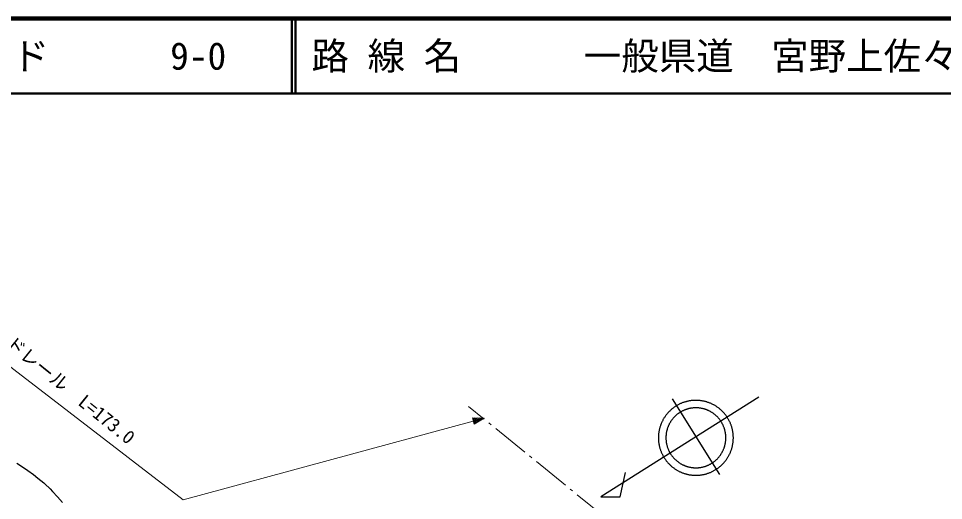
# Model space of a CAD drawing. Units: millimetres, scale not verified. Extents: x 40000 to 680000, y 20000 to 380000.
# Drawn here: x 141278 to 264736, y 315675 to 380000 of the extents above; entities that cross this region are included whole.
import ezdxf
from ezdxf.enums import TextEntityAlignment as Align

# ---------------------------------------------------------------- set-up
doc = ezdxf.new("R2010")
doc.units = ezdxf.units.MM
doc.header["$LTSCALE"] = 1000
for name, color, linetype, lineweight in [('M-BGD', 7, 'Continuous', 25), ('M-BGD-HTXT', 7, 'Continuous', 13), ('M-STR-HTXT', 7, 'Continuous', 13), ('M-TTL', 2, 'Continuous', 140), ('M-TTL-LINE', 7, 'Continuous', 50)]:
    doc.layers.add(name, color=color, linetype=linetype, lineweight=lineweight)
doc.layers.add('M-TTL-TXT', color=7, linetype='Continuous')
doc.styles.add('ＭＳ ゴシック', font='')
doc.styles.get('ＭＳ ゴシック').set_extended_font_data('MS Gothic')

msp = doc.modelspace()

# ---------------------------------------------------------------- linework, layer by layer
at = {"layer": 'M-BGD'}
for p, q in [((240087, 329453), (218997, 316182)), ((234869, 319128), (228558, 329228)), ((221587, 316154), (222296, 319421)), ((218997, 316182), (221587, 316154))]:
    msp.add_line(p, q, dxfattribs=at)
for points in [[(236687, 324041), (236686, 324129), (236684, 324216), (236680, 324304), (236675, 324391), (236668, 324478), (236660, 324565), (236650, 324652), (236638, 324739), (236625, 324826), (236611, 324912), (236595, 324998), (236577, 325084), (236558, 325169), (236538, 325254), (236516, 325339), (236492, 325423), (236467, 325507), (236441, 325591), (236413, 325673), (236384, 325756), (236353, 325838), (236321, 325919), (236287, 326000), (236252, 326080), (236216, 326160), (236178, 326239), (236139, 326317), (236099, 326395), (236057, 326471), (236014, 326548), (235969, 326623), (235923, 326697), (235876, 326771), (235828, 326844), (235778, 326916), (235727, 326987), (235675, 327058), (235621, 327127), (235567, 327195), (235511, 327263), (235454, 327329), (235396, 327395), (235337, 327459), (235276, 327522), (235215, 327585), (235152, 327646), (235089, 327706), (235024, 327765), (234958, 327823), (234892, 327879), (234824, 327935), (234755, 327989), (234686, 328042), (234615, 328094), (234544, 328145), (234472, 328194), (234399, 328242), (234325, 328289), (234250, 328334), (234174, 328379), (234098, 328422), (234021, 328463), (233943, 328503), (233865, 328542), (233786, 328579), (233706, 328616), (233626, 328650), (233545, 328683), (233463, 328715), (233381, 328746), (233299, 328774), (233215, 328802), (233132, 328828), (233048, 328853), (232964, 328876), (232879, 328897), (232794, 328917), (232708, 328936), (232622, 328953), (232536, 328969), (232450, 328983), (232363, 328995), (232276, 329006), (232189, 329016), (232102, 329024), (232015, 329031), (231928, 329035), (231840, 329039), (231753, 329041), (231665, 329041), (231578, 329040), (231490, 329037), (231403, 329033), (231315, 329027), (231228, 329020), (231141, 329011), (231054, 329001), (230968, 328989), (230881, 328976), (230795, 328961), (230709, 328945), (230623, 328927), (230538, 328907), (230453, 328887), (230368, 328864), (230284, 328840), (230200, 328815), (230117, 328788), (230034, 328760), (229952, 328731), (229870, 328699), (229789, 328667), (229708, 328633), (229628, 328598), (229549, 328561), (229470, 328523), (229392, 328483), (229314, 328442), (229238, 328400), (229162, 328357), (229087, 328312), (229012, 328266), (228939, 328218), (228866, 328170), (228794, 328120), (228723, 328068), (228653, 328016), (228584, 327962), (228516, 327907), (228449, 327851), (228383, 327794), (228318, 327735), (228253, 327676), (228190, 327615), (228128, 327554), (228067, 327491), (228008, 327427), (227949, 327362), (227891, 327296), (227835, 327229), (227780, 327161), (227726, 327092), (227673, 327023), (227621, 326952), (227571, 326880), (227522, 326808), (227474, 326734), (227428, 326660), (227383, 326585), (227339, 326510), (227296, 326433), (227255, 326356), (227215, 326278), (227177, 326199), (227140, 326120), (227104, 326040), (227070, 325960), (227037, 325879), (227005, 325797), (226975, 325715), (226947, 325632), (226920, 325549), (226894, 325465), (226870, 325381), (226847, 325297), (226826, 325212), (226806, 325126), (226788, 325041), (226771, 324955), (226756, 324869), (226742, 324782), (226730, 324696), (226719, 324609), (226710, 324522), (226703, 324435), (226696, 324347), (226692, 324260), (226689, 324173), (226687, 324085), (226687, 323998), (226689, 323910), (226692, 323823), (226696, 323735), (226703, 323648), (226710, 323561), (226719, 323474), (226730, 323387), (226742, 323300), (226756, 323214), (226771, 323128), (226788, 323042), (226806, 322956), (226826, 322871), (226847, 322786), (226870, 322701), (226894, 322617), (226920, 322534), (226947, 322450), (226975, 322368), (227005, 322286), (227037, 322204), (227070, 322123), (227104, 322042), (227140, 321962), (227177, 321883), (227215, 321805), (227255, 321727), (227296, 321649), (227339, 321573), (227383, 321497), (227428, 321422), (227474, 321348), (227522, 321275), (227571, 321202), (227621, 321131), (227673, 321060), (227726, 320990), (227780, 320921), (227835, 320853), (227891, 320787), (227949, 320721), (228008, 320656), (228067, 320592), (228128, 320529), (228190, 320467), (228253, 320407), (228318, 320347), (228383, 320289), (228449, 320231), (228516, 320175), (228584, 320120), (228653, 320067), (228723, 320014), (228794, 319963), (228866, 319913), (228939, 319864), (229012, 319817), (229087, 319771), (229162, 319726), (229238, 319682), (229314, 319640), (229392, 319599), (229470, 319560), (229549, 319522), (229628, 319485), (229708, 319450), (229789, 319416), (229870, 319383), (229952, 319352), (230034, 319322), (230117, 319294), (230200, 319267), (230284, 319242), (230368, 319218), (230453, 319196), (230538, 319175), (230623, 319156), (230709, 319138), (230795, 319122), (230881, 319107), (230968, 319093), (231054, 319081), (231141, 319071), (231228, 319062), (231315, 319055), (231403, 319049), (231490, 319045), (231578, 319042), (231665, 319041), (231753, 319042), (231840, 319044), (231928, 319047), (232015, 319052), (232102, 319059), (232189, 319067), (232276, 319076), (232363, 319087), (232450, 319100), (232536, 319114), (232622, 319130), (232708, 319147), (232794, 319165), (232879, 319185), (232964, 319207), (233048, 319230), (233132, 319255), (233215, 319281), (233299, 319308), (233381, 319337), (233463, 319367), (233545, 319399), (233626, 319432), (233706, 319467), (233786, 319503), (233865, 319541), (233943, 319579), (234021, 319619), (234098, 319661), (234174, 319704), (234250, 319748), (234325, 319794), (234399, 319840), (234472, 319888), (234544, 319938), (234615, 319988), (234686, 320040), (234755, 320093), (234824, 320148), (234892, 320203), (234958, 320260), (235024, 320318), (235089, 320377), (235152, 320437), (235215, 320498), (235276, 320560), (235337, 320624), (235396, 320688), (235454, 320753), (235511, 320820), (235567, 320887), (235621, 320956), (235675, 321025), (235727, 321095), (235778, 321166), (235828, 321238), (235876, 321311), (235923, 321385), (235969, 321460), (236014, 321535), (236057, 321611), (236099, 321688), (236139, 321765), (236178, 321844), (236216, 321923), (236252, 322002), (236287, 322082), (236321, 322163), (236353, 322245), (236384, 322327), (236413, 322409), (236441, 322492), (236467, 322575), (236492, 322659), (236516, 322744), (236538, 322828), (236558, 322913), (236577, 322999), (236595, 323085), (236611, 323171), (236625, 323257), (236638, 323343), (236650, 323430), (236660, 323517), (236668, 323604), (236675, 323692), (236680, 323779), (236684, 323866), (236686, 323954)], [(235687, 324041), (235686, 324111), (235685, 324181), (235682, 324251), (235677, 324321), (235672, 324391), (235665, 324461), (235657, 324530), (235648, 324600), (235638, 324669), (235626, 324738), (235613, 324807), (235599, 324875), (235584, 324944), (235568, 325012), (235550, 325079), (235531, 325147), (235511, 325214), (235490, 325281), (235468, 325347), (235444, 325413), (235420, 325479), (235394, 325544), (235367, 325608), (235339, 325672), (235310, 325736), (235280, 325799), (235249, 325862), (235216, 325924), (235183, 325985), (235148, 326046), (235113, 326107), (235076, 326166), (235038, 326225), (234999, 326284), (234960, 326341), (234919, 326398), (234877, 326454), (234835, 326510), (234791, 326564), (234746, 326618), (234701, 326672), (234654, 326724), (234607, 326775), (234558, 326826), (234509, 326876), (234459, 326925), (234408, 326973), (234357, 327020), (234304, 327066), (234251, 327112), (234197, 327156), (234142, 327200), (234086, 327242), (234030, 327284), (233973, 327324), (233915, 327364), (233856, 327402), (233797, 327439), (233737, 327476), (233677, 327511), (233616, 327545), (233554, 327579), (233492, 327611), (233429, 327642), (233366, 327672), (233302, 327701), (233238, 327728), (233173, 327755), (233108, 327780), (233042, 327805), (232976, 327828), (232910, 327850), (232843, 327871), (232776, 327890), (232708, 327909), (232640, 327926), (232572, 327942), (232504, 327957), (232435, 327971), (232366, 327983), (232297, 327994), (232228, 328005), (232159, 328013), (232089, 328021), (232019, 328027), (231949, 328033), (231879, 328037), (231810, 328039), (231740, 328041), (231670, 328041), (231600, 328040), (231530, 328038), (231460, 328035), (231390, 328030), (231320, 328024), (231250, 328017), (231181, 328009), (231111, 328000), (231042, 327989), (230973, 327977), (230905, 327964), (230836, 327950), (230768, 327934), (230700, 327918), (230632, 327900), (230565, 327881), (230498, 327860), (230431, 327839), (230365, 327816), (230299, 327793), (230233, 327768), (230168, 327742), (230104, 327715), (230040, 327686), (229976, 327657), (229913, 327627), (229851, 327595), (229789, 327562), (229728, 327528), (229667, 327494), (229607, 327458), (229547, 327421), (229488, 327383), (229430, 327344), (229373, 327304), (229316, 327263), (229260, 327221), (229205, 327178), (229150, 327134), (229097, 327089), (229044, 327043), (228992, 326997), (228940, 326949), (228890, 326900), (228840, 326851), (228791, 326801), (228744, 326750), (228697, 326698), (228651, 326645), (228605, 326592), (228561, 326537), (228518, 326482), (228476, 326426), (228435, 326370), (228394, 326312), (228355, 326254), (228317, 326196), (228280, 326136), (228244, 326077), (228208, 326016), (228174, 325955), (228141, 325893), (228110, 325831), (228079, 325768), (228049, 325704), (228021, 325640), (227993, 325576), (227967, 325511), (227942, 325446), (227918, 325380), (227895, 325314), (227873, 325247), (227853, 325180), (227833, 325113), (227815, 325046), (227798, 324978), (227782, 324909), (227768, 324841), (227754, 324772), (227742, 324703), (227731, 324634), (227721, 324565), (227713, 324495), (227706, 324426), (227699, 324356), (227695, 324286), (227691, 324216), (227688, 324146), (227687, 324076), (227687, 324006), (227688, 323936), (227691, 323866), (227695, 323796), (227699, 323727), (227706, 323657), (227713, 323587), (227721, 323518), (227731, 323448), (227742, 323379), (227754, 323310), (227768, 323242), (227782, 323173), (227798, 323105), (227815, 323037), (227833, 322969), (227853, 322902), (227873, 322835), (227895, 322769), (227918, 322702), (227942, 322637), (227967, 322571), (227993, 322507), (228021, 322442), (228049, 322378), (228079, 322315), (228110, 322252), (228141, 322190), (228174, 322128), (228208, 322067), (228244, 322006), (228280, 321946), (228317, 321887), (228355, 321828), (228394, 321770), (228435, 321713), (228476, 321656), (228518, 321600), (228561, 321545), (228605, 321491), (228651, 321438), (228697, 321385), (228744, 321333), (228791, 321282), (228840, 321231), (228890, 321182), (228940, 321134), (228992, 321086), (229044, 321039), (229097, 320993), (229150, 320949), (229205, 320905), (229260, 320862), (229316, 320820), (229373, 320779), (229430, 320739), (229488, 320700), (229547, 320662), (229607, 320625), (229667, 320589), (229728, 320554), (229789, 320520), (229851, 320488), (229913, 320456), (229976, 320426), (230040, 320396), (230104, 320368), (230168, 320341), (230233, 320315), (230299, 320290), (230365, 320266), (230431, 320244), (230498, 320222), (230565, 320202), (230632, 320183), (230700, 320165), (230768, 320148), (230836, 320133), (230905, 320119), (230973, 320105), (231042, 320094), (231111, 320083), (231181, 320073), (231250, 320065), (231320, 320058), (231390, 320052), (231460, 320048), (231530, 320044), (231600, 320042), (231670, 320041), (231740, 320042), (231810, 320043), (231879, 320046), (231949, 320050), (232019, 320055), (232089, 320062), (232159, 320069), (232228, 320078), (232297, 320088), (232366, 320099), (232435, 320112), (232504, 320126), (232572, 320140), (232640, 320157), (232708, 320174), (232776, 320192), (232843, 320212), (232910, 320233), (232976, 320255), (233042, 320278), (233108, 320302), (233173, 320328), (233238, 320354), (233302, 320382), (233366, 320411), (233429, 320441), (233492, 320472), (233554, 320504), (233616, 320537), (233677, 320571), (233737, 320607), (233797, 320643), (233856, 320681), (233915, 320719), (233973, 320759), (234030, 320799), (234086, 320841), (234142, 320883), (234197, 320926), (234251, 320971), (234304, 321016), (234357, 321062), (234408, 321110), (234459, 321158), (234509, 321207), (234558, 321256), (234607, 321307), (234654, 321359), (234701, 321411), (234746, 321464), (234791, 321518), (234835, 321573), (234877, 321628), (234919, 321684), (234960, 321741), (234999, 321799), (235038, 321857), (235076, 321916), (235113, 321976), (235148, 322036), (235183, 322097), (235216, 322159), (235249, 322221), (235280, 322283), (235310, 322346), (235339, 322410), (235367, 322474), (235394, 322539), (235420, 322604), (235444, 322670), (235468, 322736), (235490, 322802), (235511, 322869), (235531, 322936), (235550, 323003), (235568, 323071), (235584, 323139), (235599, 323207), (235613, 323276), (235626, 323345), (235638, 323414), (235648, 323483), (235657, 323552), (235665, 323622), (235672, 323692), (235677, 323761), (235682, 323831), (235685, 323901), (235686, 323971)]]:
    msp.add_lwpolyline(points, close=True, dxfattribs=at)
msp.add_lwpolyline([(141052, 320677), (141674, 320266), (142520, 319682), (143264, 319127), (143875, 318657), (144639, 318043), (144806, 317895), (145507, 317213), (145822, 316879), (146505, 316147), (147147, 315392)], dxfattribs=at)
at = {"layer": 'M-BGD-HTXT'}
for p, q in [((203422, 326535), (201359, 328210)), ((204353, 325779), (204043, 326031)), ((208856, 322122), (204974, 325275)), ((209787, 321366), (209477, 321618)), ((214289, 317710), (210408, 320862)), ((215221, 316953), (214910, 317205)), ((219723, 313297), (215842, 316449))]:
    msp.add_line(p, q, dxfattribs=at)
at = {"layer": 'M-STR-HTXT'}
for p, q in [((203424, 326676), (201858, 326716)), ((201858, 326716), (202094, 325848)), ((202171, 326708), (201882, 326629)), ((201905, 326542), (202484, 326700)), ((202797, 326692), (201929, 326455)), ((201953, 326369), (203111, 326684)), ((203424, 326676), (201976, 326282)), ((202000, 326195), (203158, 326510)), ((202892, 326344), (202024, 326108)), ((202047, 326021), (202626, 326179)), ((202360, 326013), (202071, 325934)), ((203424, 326676), (202094, 325848))]:
    msp.add_line(p, q, dxfattribs=at)
msp.add_lwpolyline([(63231, 319458), (104776, 344911), (125341, 344890), (163256, 315746), (201976, 326282)], dxfattribs=at)
at = {"layer": 'M-TTL'}
msp.add_line((680000, 380000), (40000, 380000), dxfattribs=at)
at = {"layer": 'M-TTL-LINE'}
for p, q in [((177750, 380000), (177750, 370000)), ((178250, 380000), (178250, 370000)), ((40000, 370000), (680000, 370000))]:
    msp.add_line(p, q, dxfattribs=at)

# ---------------------------------------------------------------- texts
at = {"layer": 'M-STR-HTXT', "style": 'ＭＳ ゴシック'}
msp.add_text('ガードレール\u3000L=173.0', height=1833, rotation=321.094, dxfattribs=at).set_placement((145332, 330860), align=Align.BOTTOM_CENTER)
at = {"layer": 'M-TTL-TXT', "style": 'ＭＳ ゴシック'}
for s, p in [('図面コード', (120380, 375000)), ('9-0', (161521, 375000)), ('路 線 名', (180380, 375000)), ('一般県道\u3000宮野上佐々並線', (216734, 375000))]:
    msp.add_text(s, height=3666, dxfattribs=at).set_placement(p, align=Align.MIDDLE_LEFT)

doc.saveas('drawing.dxf')
